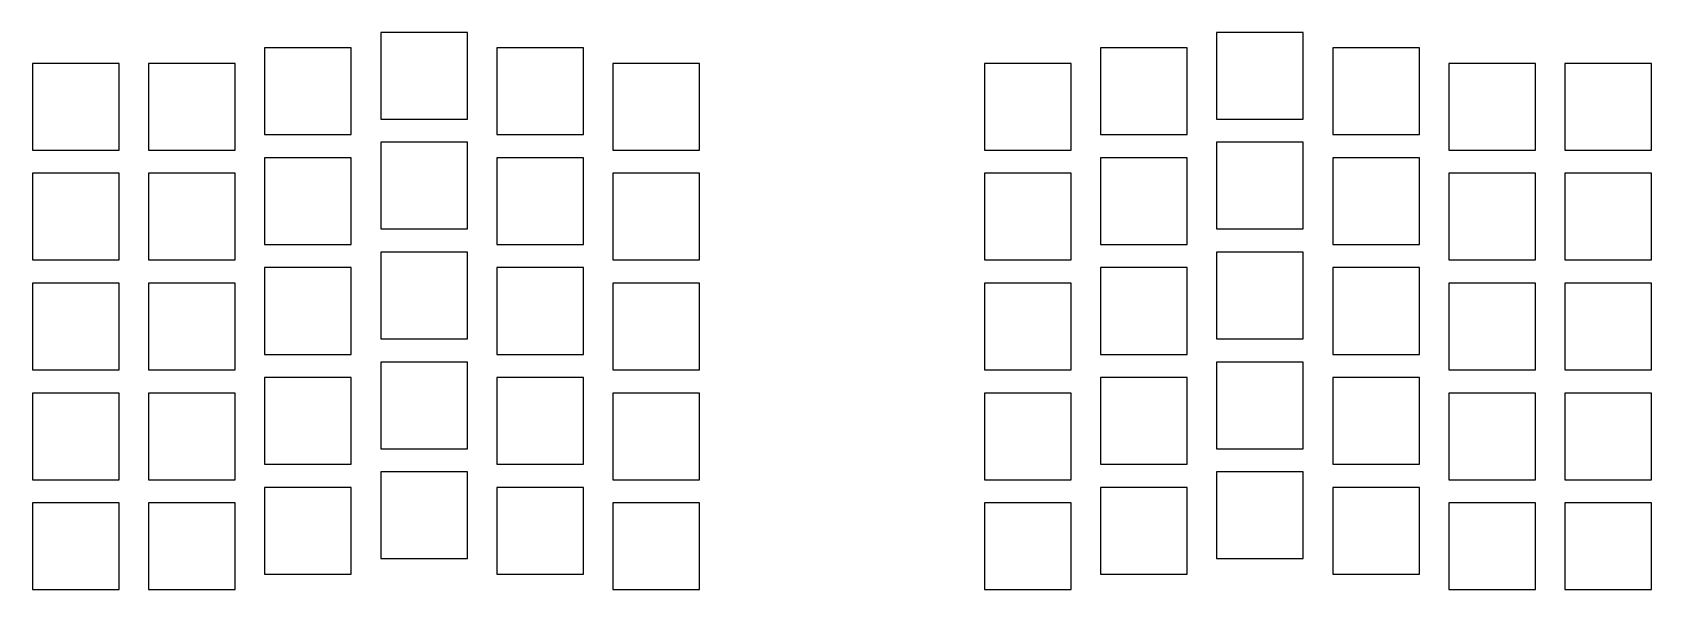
# Model space of a CAD drawing. Header units: millimetres. Extents: x 93 to 354, y -157 to -67.
import ezdxf

# ---------------------------------------------------------------- set-up
doc = ezdxf.new("R2010")
doc.units = ezdxf.units.MM

msp = doc.modelspace()

# ---------------------------------------------------------------- linework, layer by layer
for p, q in [((163.25, -67), (149.25, -67)), ((149.25, -67), (149.25, -81)), ((163.25, -81), (163.25, -67)), ((298.25, -67), (284.25, -67)), ((284.25, -67), (284.25, -81)), ((298.25, -81), (298.25, -67)), ((144.5, -69.5), (130.5, -69.5)), ((130.5, -69.5), (130.5, -83.5)), ((144.5, -83.5), (144.5, -69.5)), ((182, -69.5), (168, -69.5)), ((168, -69.5), (168, -83.5)), ((182, -83.5), (182, -69.5)), ((279.5, -69.5), (265.5, -69.5)), ((265.5, -69.5), (265.5, -83.5)), ((279.5, -83.5), (279.5, -69.5)), ((317, -69.5), (303, -69.5)), ((303, -69.5), (303, -83.5)), ((317, -83.5), (317, -69.5)), ((107, -72), (93, -72)), ((93, -72), (93, -86)), ((107, -86), (107, -72)), ((125.75, -72), (111.75, -72)), ((111.75, -72), (111.75, -86)), ((125.75, -86), (125.75, -72)), ((200.75, -72), (186.75, -72)), ((186.75, -72), (186.75, -86)), ((200.75, -86), (200.75, -72)), ((260.75, -72), (246.75, -72)), ((246.75, -72), (246.75, -86)), ((260.75, -86), (260.75, -72)), ((335.75, -72), (321.75, -72)), ((321.75, -72), (321.75, -86)), ((335.75, -86), (335.75, -72)), ((354.5, -72), (340.5, -72)), ((340.5, -72), (340.5, -86)), ((354.5, -86), (354.5, -72)), ((149.25, -81), (163.25, -81)), ((284.25, -81), (298.25, -81)), ((130.5, -83.5), (144.5, -83.5)), ((168, -83.5), (182, -83.5)), ((265.5, -83.5), (279.5, -83.5)), ((303, -83.5), (317, -83.5)), ((93, -86), (107, -86)), ((111.75, -86), (125.75, -86)), ((163.25, -84.75), (149.25, -84.75)), ((149.25, -84.75), (149.25, -98.75)), ((163.25, -98.75), (163.25, -84.75)), ((186.75, -86), (200.75, -86)), ((246.75, -86), (260.75, -86)), ((298.25, -84.75), (284.25, -84.75)), ((284.25, -84.75), (284.25, -98.75)), ((298.25, -98.75), (298.25, -84.75)), ((321.75, -86), (335.75, -86)), ((340.5, -86), (354.5, -86)), ((144.5, -87.25), (130.5, -87.25)), ((130.5, -87.25), (130.5, -101.25)), ((144.5, -101.25), (144.5, -87.25)), ((182, -87.25), (168, -87.25)), ((168, -87.25), (168, -101.25)), ((182, -101.25), (182, -87.25)), ((279.5, -87.25), (265.5, -87.25)), ((265.5, -87.25), (265.5, -101.25)), ((279.5, -101.25), (279.5, -87.25)), ((317, -87.25), (303, -87.25)), ((303, -87.25), (303, -101.25)), ((317, -101.25), (317, -87.25)), ((107, -89.75), (93, -89.75)), ((93, -89.75), (93, -103.75)), ((107, -103.75), (107, -89.75)), ((125.75, -89.75), (111.75, -89.75)), ((111.75, -89.75), (111.75, -103.75)), ((125.75, -103.75), (125.75, -89.75)), ((200.75, -89.75), (186.75, -89.75)), ((186.75, -89.75), (186.75, -103.75)), ((200.75, -103.75), (200.75, -89.75)), ((260.75, -89.75), (246.75, -89.75)), ((246.75, -89.75), (246.75, -103.75)), ((260.75, -103.75), (260.75, -89.75)), ((335.75, -89.75), (321.75, -89.75)), ((321.75, -89.75), (321.75, -103.75)), ((335.75, -103.75), (335.75, -89.75)), ((354.5, -89.75), (340.5, -89.75)), ((340.5, -89.75), (340.5, -103.75)), ((354.5, -103.75), (354.5, -89.75)), ((149.25, -98.75), (163.25, -98.75)), ((284.25, -98.75), (298.25, -98.75)), ((130.5, -101.25), (144.5, -101.25)), ((168, -101.25), (182, -101.25)), ((265.5, -101.25), (279.5, -101.25)), ((303, -101.25), (317, -101.25)), ((93, -103.75), (107, -103.75)), ((111.75, -103.75), (125.75, -103.75)), ((163.25, -102.5), (149.25, -102.5)), ((149.25, -102.5), (149.25, -116.5)), ((163.25, -116.5), (163.25, -102.5)), ((186.75, -103.75), (200.75, -103.75)), ((246.75, -103.75), (260.75, -103.75)), ((298.25, -102.5), (284.25, -102.5)), ((284.25, -102.5), (284.25, -116.5)), ((298.25, -116.5), (298.25, -102.5)), ((321.75, -103.75), (335.75, -103.75)), ((340.5, -103.75), (354.5, -103.75)), ((144.5, -105), (130.5, -105)), ((130.5, -105), (130.5, -119)), ((144.5, -119), (144.5, -105)), ((182, -105), (168, -105)), ((168, -105), (168, -119)), ((182, -119), (182, -105)), ((279.5, -105), (265.5, -105)), ((265.5, -105), (265.5, -119)), ((279.5, -119), (279.5, -105)), ((317, -105), (303, -105)), ((303, -105), (303, -119)), ((317, -119), (317, -105)), ((107, -107.5), (93, -107.5)), ((93, -107.5), (93, -121.5)), ((107, -121.5), (107, -107.5)), ((125.75, -107.5), (111.75, -107.5)), ((111.75, -107.5), (111.75, -121.5)), ((125.75, -121.5), (125.75, -107.5)), ((200.75, -107.5), (186.75, -107.5)), ((186.75, -107.5), (186.75, -121.5)), ((200.75, -121.5), (200.75, -107.5)), ((260.75, -107.5), (246.75, -107.5)), ((246.75, -107.5), (246.75, -121.5)), ((260.75, -121.5), (260.75, -107.5)), ((335.75, -107.5), (321.75, -107.5)), ((321.75, -107.5), (321.75, -121.5)), ((335.75, -121.5), (335.75, -107.5)), ((354.5, -107.5), (340.5, -107.5)), ((340.5, -107.5), (340.5, -121.5)), ((354.5, -121.5), (354.5, -107.5)), ((149.25, -116.5), (163.25, -116.5)), ((284.25, -116.5), (298.25, -116.5)), ((130.5, -119), (144.5, -119)), ((163.25, -120.25), (149.25, -120.25)), ((149.25, -120.25), (149.25, -134.25)), ((163.25, -134.25), (163.25, -120.25)), ((168, -119), (182, -119)), ((265.5, -119), (279.5, -119)), ((298.25, -120.25), (284.25, -120.25)), ((284.25, -120.25), (284.25, -134.25)), ((298.25, -134.25), (298.25, -120.25)), ((303, -119), (317, -119)), ((93, -121.5), (107, -121.5)), ((111.75, -121.5), (125.75, -121.5)), ((144.5, -122.75), (130.5, -122.75)), ((130.5, -122.75), (130.5, -136.75)), ((144.5, -136.75), (144.5, -122.75)), ((182, -122.75), (168, -122.75)), ((168, -122.75), (168, -136.75)), ((182, -136.75), (182, -122.75)), ((186.75, -121.5), (200.75, -121.5)), ((246.75, -121.5), (260.75, -121.5)), ((279.5, -122.75), (265.5, -122.75)), ((265.5, -122.75), (265.5, -136.75)), ((279.5, -136.75), (279.5, -122.75)), ((317, -122.75), (303, -122.75)), ((303, -122.75), (303, -136.75)), ((317, -136.75), (317, -122.75)), ((321.75, -121.5), (335.75, -121.5)), ((340.5, -121.5), (354.5, -121.5)), ((107, -125.25), (93, -125.25)), ((93, -125.25), (93, -139.25)), ((107, -139.25), (107, -125.25)), ((125.75, -125.25), (111.75, -125.25)), ((111.75, -125.25), (111.75, -139.25)), ((125.75, -139.25), (125.75, -125.25)), ((200.75, -125.25), (186.75, -125.25)), ((186.75, -125.25), (186.75, -139.25)), ((200.75, -139.25), (200.75, -125.25)), ((260.75, -125.25), (246.75, -125.25)), ((246.75, -125.25), (246.75, -139.25)), ((260.75, -139.25), (260.75, -125.25)), ((335.75, -125.25), (321.75, -125.25)), ((321.75, -125.25), (321.75, -139.25)), ((335.75, -139.25), (335.75, -125.25)), ((354.5, -125.25), (340.5, -125.25)), ((340.5, -125.25), (340.5, -139.25)), ((354.5, -139.25), (354.5, -125.25)), ((149.25, -134.25), (163.25, -134.25)), ((284.25, -134.25), (298.25, -134.25)), ((130.5, -136.75), (144.5, -136.75)), ((163.25, -138), (149.25, -138)), ((149.25, -138), (149.25, -152)), ((163.25, -152), (163.25, -138)), ((168, -136.75), (182, -136.75)), ((265.5, -136.75), (279.5, -136.75)), ((298.25, -138), (284.25, -138)), ((284.25, -138), (284.25, -152)), ((298.25, -152), (298.25, -138)), ((303, -136.75), (317, -136.75)), ((93, -139.25), (107, -139.25)), ((111.75, -139.25), (125.75, -139.25)), ((144.5, -140.5), (130.5, -140.5)), ((130.5, -140.5), (130.5, -154.5)), ((144.5, -154.5), (144.5, -140.5)), ((182, -140.5), (168, -140.5)), ((168, -140.5), (168, -154.5)), ((182, -154.5), (182, -140.5)), ((186.75, -139.25), (200.75, -139.25)), ((246.75, -139.25), (260.75, -139.25)), ((279.5, -140.5), (265.5, -140.5)), ((265.5, -140.5), (265.5, -154.5)), ((279.5, -154.5), (279.5, -140.5)), ((317, -140.5), (303, -140.5)), ((303, -140.5), (303, -154.5)), ((317, -154.5), (317, -140.5)), ((321.75, -139.25), (335.75, -139.25)), ((340.5, -139.25), (354.5, -139.25)), ((107, -143), (93, -143)), ((93, -143), (93, -157)), ((107, -157), (107, -143)), ((125.75, -143), (111.75, -143)), ((111.75, -143), (111.75, -157)), ((125.75, -157), (125.75, -143)), ((200.75, -143), (186.75, -143)), ((186.75, -143), (186.75, -157)), ((200.75, -157), (200.75, -143)), ((260.75, -143), (246.75, -143)), ((246.75, -143), (246.75, -157)), ((260.75, -157), (260.75, -143)), ((335.75, -143), (321.75, -143)), ((321.75, -143), (321.75, -157)), ((335.75, -157), (335.75, -143)), ((354.5, -143), (340.5, -143)), ((340.5, -143), (340.5, -157)), ((354.5, -157), (354.5, -143)), ((149.25, -152), (163.25, -152)), ((284.25, -152), (298.25, -152)), ((130.5, -154.5), (144.5, -154.5)), ((168, -154.5), (182, -154.5)), ((265.5, -154.5), (279.5, -154.5)), ((303, -154.5), (317, -154.5)), ((93, -157), (107, -157)), ((111.75, -157), (125.75, -157)), ((186.75, -157), (200.75, -157)), ((246.75, -157), (260.75, -157)), ((321.75, -157), (335.75, -157)), ((340.5, -157), (354.5, -157))]:
    msp.add_line(p, q)

doc.saveas('drawing.dxf')
